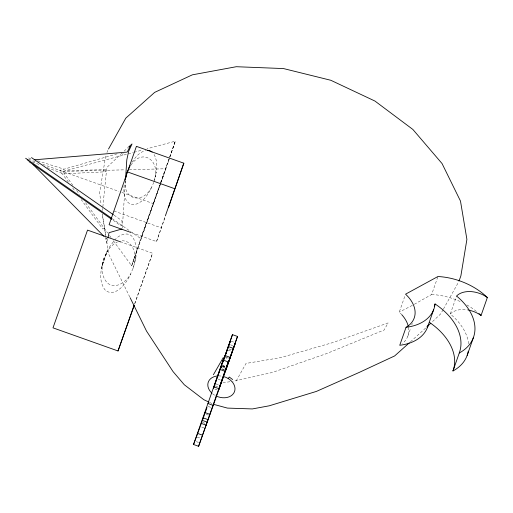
<?xml version="1.0" encoding="UTF-8"?>
<svg xmlns="http://www.w3.org/2000/svg" width="513" height="513" viewBox="0 0 513 513"><rect width="100%" height="100%" fill="white"/><g stroke="black" fill="none" stroke-linecap="round" stroke-linejoin="round"><path stroke-width="0.38" stroke-dasharray="2.56 1.92" d="M125.435 180.614L122.613 223.783L122.761 228.035M103.357 262.175C100.016 271.12 98.945 283.105 105.774 290.775C115.021 296.661 124.037 285.69 128.423 278.482C134.573 266.414 139.927 251.004 133.309 238.115C129.231 230.703 119.183 234.512 115.015 239.77M101.298 268.838L104.03 258.065L107.339 250.915L105.652 255.801A6.868 0.673 -70.8 0 1 103.523 261.797C100.567 268.652 102.292 277.616 107.409 283.029C115.778 289.787 126.576 281.81 130.629 273.884M124.159 184.981C123.223 192.228 124.217 203.943 133.386 204.822C144.377 203.065 149.834 191.541 153.772 182.352M125.313 180.493C122.761 200.307 143.069 204.315 151.476 187.437M130.886 165.186C141.665 148.616 159.068 159.312 155.15 176.947C157.061 169.643 157.927 161.114 153.951 154.317M102.491 210.522L102.709 208.336M102.856 206.874L106.794 167.527L121.985 153.098M105.672 156.106L99.644 192.631L101.087 204.36M107.852 238.718L106.961 243.245L106.281 238.09M122.658 155.33L123.049 153.355M102.395 264.49L102.093 265.702L102.555 263.881M104.03 258.065L102.735 263.201A8.291 0.725 -70.1 0 0 106.512 252.582L108.718 247.984L114.45 240.308M154.285 180.319L154.971 177.601M133.111 268.402L134.406 263.265M135.849 257.629L134.598 262.56C136.355 253.82 132.976 240.821 122.209 240.757M105.883 255.012L106.326 253.287M153.964 181.583L156.305 172.381M169.777 157.581L131.661 265.817L113.328 240.725M170.027 156.837L175.311 141.184L147.077 148.77M131.681 232.748L156.523 241.578L165.622 215.139M156.523 241.578L165.859 215.107M160.505 183.333L131.661 265.817L140.729 238.545L160.3 183.449M160.768 182.577L169.495 157.741M169.758 156.991L175.311 141.184L169.681 157.036M402.038 314.988A35.346 23.329 19.3 0 0 399.249 312.154L405.02 295.68M407.835 336.22L410.721 327.98M411.772 324.986L412.292 323.485M414.35 304.28L431.645 294.494L437.942 276.52M468.536 343.761A57.655 38.052 19.3 0 0 450.286 314.014L456.576 296.039M134.746 303.536L152.566 253.223L121.914 242.335M134.752 303.837L152.566 253.223M160.563 182.699L169.412 157.792M106.961 152.547L107.736 150.405M236.217 380.941L246.022 363.435L280.637 357.625L332.956 342.53L388.091 322.94L384.154 329.968L326.807 353.515L272.326 372.464L233.094 381.345M443.052 309.737L440.75 313.853L431.388 322.651M443.437 309.05L458.808 281.605M132.027 162.236C135.381 157.247 139.568 151.771 145.833 150.623M106.512 252.582L109.814 247.817L113.706 244.105L117.336 242.046M124.075 151.117L128.006 147.545M425.636 328.064L410.471 341.799M412.317 305.376L399.249 312.154M117.15 153.817L59.803 170.406L68.479 182.237M72.878 185.353L62.708 171.438L133.342 152.457M134.105 152.252L142.499 150.001M104.395 228.497L102.715 228.945L81.144 199.512M222.924 382.66L232.312 381.448M64.414 173.766L105.851 171.791L105.922 170.316L106.698 169.617L65.491 170.688M62.708 171.438L125.146 169.816M129.154 169.713L166 168.758L140.729 238.545L131.694 232.242M28.581 157.933L30.844 158.652M37.641 160.8L64.067 169.168M28.619 159.319L36.045 161.961M42.726 164.333L118.901 191.407M121.895 192.471L153.368 203.655M114.014 211.048L161.435 227.9M231.151 341.19L234.043 342.216M230.51 344.794L232.678 345.563M229.17 349L231.337 349.77M228.009 350.09L230.901 351.116M226.137 357.272L229.029 358.305M224.566 357.388L228.176 358.67M222.68 365.391L224.848 366.16M222.482 365.583L225.374 366.609M222.495 365.923L226.829 367.468M221.52 365.891L225.13 367.173M222.591 366.436L224.752 367.205M222.809 367.295L224.976 368.065M222.129 368.853L224.296 369.623M221.892 369.065L224.784 370.091M218.14 379.261L220.308 380.037M215.89 383.897L218.775 384.923M215.223 385.847L218.108 386.873M214.883 389.04L217.05 389.809M208.22 406.463L211.106 407.489M206.213 414.35L208.381 415.126M202.513 422.404L206.13 423.687M201.66 427.047L203.828 427.816M197.216 437.063L200.827 438.346M196.325 441.622L198.486 442.392M32.422 161.896L40.533 165.026M47.17 167.591L61.913 173.279M209.528 402.391L212.376 403.731M114.072 215.197L121.953 220.693L122.011 225.489L120.921 225.752L112.392 219.801M112.18 218.628L131.046 231.793M72.699 187.995L75.045 191.195M76.642 190.509L79.464 194.369M85.581 202.744L107.685 232.998M109.57 235.576L110.975 237.506M129.776 297.008L108.827 254.365L106.056 237.846M105.101 237.513L105.678 239.462M105.749 234.986L102.324 214.203M105.928 237.07L102.286 214.171M214.658 395.196A13.954 10.484 19.9 0 1 212.35 393.542M218.519 375.907A13.954 10.484 19.9 0 1 221.353 376.08M450.286 314.014A21.411 14.127 19.3 0 1 468.702 310.108M408.508 327.313A35.346 23.329 19.3 0 1 402.474 343.434M431.645 294.494A54.5 35.968 19.3 0 1 461.399 302.099M466.875 304.94A54.5 35.968 19.3 0 1 476.769 311.692"/><path stroke-width="0.77" d="M107.999 237.961L109.032 232.678L122.023 228.965M125.198 179.261L125.319 178.781M125.198 179.274L125.473 178.216M226.932 367.09L198.602 446.284L193.542 444.489L219.872 369.443L223.181 360.094L228.24 361.896L218.493 390.322L237.506 336.445L232.453 334.649L215.428 382.884M198.602 446.284L228.24 361.896M213.767 387.36L216.698 378.748M221.308 366.5L220.686 368.34L221.494 366.083M215.165 383.641L213.44 388.527M168.463 207.585L183.827 163.198L136.407 146.346L109.102 224.726L130.93 232.479M165.622 215.139L183.827 163.198M216.961 377.998L223.181 360.094M222.251 363.781L232.453 334.649M225.752 354.226L227.035 350.565M227.977 364.108L230.036 358.221M230.805 356.022L235.486 342.729L225.739 370.136L237.506 336.445M468.702 310.108A21.411 14.127 19.3 0 1 481.053 315.508L487.35 297.534A54.5 35.968 19.3 0 0 437.942 276.52L405.546 294.18A35.346 23.329 19.3 0 1 406.052 327.3L399.755 345.275A50.101 33.069 19.3 0 0 428.246 324.883M434.267 306.184L435.056 303.94A61.47 40.572 19.3 0 1 459.27 352.989L452.973 370.963A61.47 40.572 19.3 0 0 429.381 322.331M427.335 327.736L433.626 309.762M467.157 355.419L473.448 337.445M121.171 242.065L87.531 230.113L52.999 327.852L118.028 350.963L134.22 305.043M134.22 305.344L118.028 350.963M223.04 361.716L224.309 358.106M227.291 349.828L230.427 340.933L227.727 348.487M224.566 357.388L227.464 349.231M204.77 413.837L207.002 407.598M202.039 421.455L203.283 417.992M203.776 416.607L204.52 414.53M200.48 425.803L201.795 422.148M200.217 426.534L193.542 444.489M459.064 280.893L460.873 275.904L466.901 239.379L460.482 201.064L442.059 163.57L412.882 129.462L374.945 101.055L330.834 80.284L283.548 68.575L236.313 66.716L192.349 74.834L154.657 92.378L125.794 118.157L108.506 149.033M130.161 165.577L126.846 172.785L125.666 177.421L126.801 159.832L128.648 151.322L132.053 143.929L128.583 147.026M129.141 167.706L129.584 166.802M130.122 146.34L127.211 152.105L34.64 159.78M213.382 374.772L223.36 357.446M228.157 378.498L229.317 377.061L232.633 379.543M426.784 326.98L430.811 323.196M409.297 342.844L394.638 355.939L359.408 372.335L316.386 391.419L269.267 405.802L252.332 408.932L227.413 408.091L213.793 404.398M147.231 150.315L149.867 150.707L152.156 152.072M127.301 171.855L174.721 188.707M228.227 346.531L233.28 348.333M225.034 355.541L230.093 357.337M219.872 369.443L224.925 371.239M213.754 386.828L218.814 388.623M207.932 403.526L212.991 405.321M204.822 412.529L209.881 414.324M203.02 417.819L208.073 419.615M202.18 420.346L207.233 422.141M201.167 423.379L206.226 425.174M197.556 433.402L202.616 435.197M27.266 159.902L28.741 160.473M208.817 402.057L203.841 399.71L184.302 384.756L173.061 371.611L146.5 331.045L130.129 297.72M31.505 157.6L113.418 214.742M25.65 158.267L111.52 218.172M28.875 161.544L111.738 219.346M33.012 164.423L103.985 236.378M223.482 376.516A13.954 10.484 19.9 0 1 234.46 391.778A13.954 10.484 19.9 0 1 215.928 395.889M211.831 393.08A13.954 10.484 19.9 0 1 217.833 375.939M435.056 303.94A50.101 33.069 19.3 0 1 406.052 327.3M487.35 297.534A21.411 14.127 19.3 0 0 456.576 296.039A57.655 38.052 19.3 0 1 459.27 352.989M468.279 351.2A57.655 38.052 19.3 0 1 452.973 370.963M402.038 314.988A35.346 23.329 19.3 0 1 408.226 326.063M478.975 313.571A54.5 35.968 19.3 0 1 481.053 315.508M125.954 176.844A7.265 0.635 -70.1 0 1 125.647 177.536M126.07 176.793A8.317 0.814 -70.8 0 1 125.762 177.524"/></g></svg>
